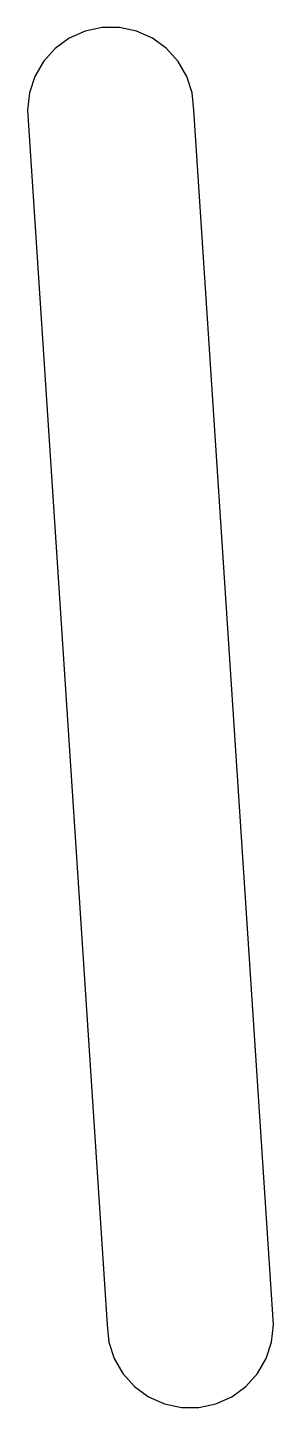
# Model space of a CAD drawing. Header units: metres. Extents: x -9.8 to 5, y -5 to 78.
import ezdxf

# ---------------------------------------------------------------- set-up
doc = ezdxf.new("R2010")
doc.units = ezdxf.units.M

msp = doc.modelspace()

# ---------------------------------------------------------------- linework, layer by layer
for p, q in [((-5.2984, 78.0484), (-6.32085, 77.8311)), ((-4.25312, 78.0484), (-5.2984, 78.0484)), ((-3.23068, 77.8311), (-4.25312, 78.0484)), ((-7.27576, 77.4059), (-8.12141, 76.7915)), ((-6.32085, 77.8311), (-7.27576, 77.4059)), ((-2.27576, 77.4059), (-3.23068, 77.8311)), ((-1.43011, 76.7915), (-2.27576, 77.4059)), ((-8.12141, 76.7915), (-8.82085, 76.0147)), ((-0.730676, 76.0147), (-1.43011, 76.7915)), ((-8.82085, 76.0147), (-9.34349, 75.1095)), ((-0.208034, 75.1095), (-0.730676, 76.0147)), ((-9.34349, 75.1095), (-9.6665, 74.1154)), ((0.114977, 74.1154), (-0.208034, 75.1095)), ((-9.6665, 74.1154), (-9.77576, 73.0758)), ((0.224239, 73.0758), (0.114977, 74.1154)), ((-9.77576, 73.0758), (-5, 0)), ((5, 0), (0.224239, 73.0758)), ((-5, 0), (-4.89074, -1.03956)), ((4.89074, -1.03956), (5, 0)), ((-4.89074, -1.03956), (-4.56773, -2.03368)), ((4.56773, -2.03368), (4.89074, -1.03956)), ((-4.56773, -2.03368), (-4.04508, -2.93893)), ((4.04508, -2.93893), (4.56773, -2.03368)), ((-4.04508, -2.93893), (-3.34565, -3.71572)), ((3.34565, -3.71572), (4.04508, -2.93893)), ((-3.34565, -3.71572), (-2.5, -4.33013)), ((2.5, -4.33013), (3.34565, -3.71572)), ((-2.5, -4.33013), (-1.54508, -4.75528)), ((-1.54508, -4.75528), (-0.522642, -4.97261)), ((-0.522642, -4.97261), (0.522642, -4.97261)), ((0.522642, -4.97261), (1.54508, -4.75528)), ((1.54508, -4.75528), (2.5, -4.33013))]:
    msp.add_line(p, q)

doc.saveas('drawing.dxf')
